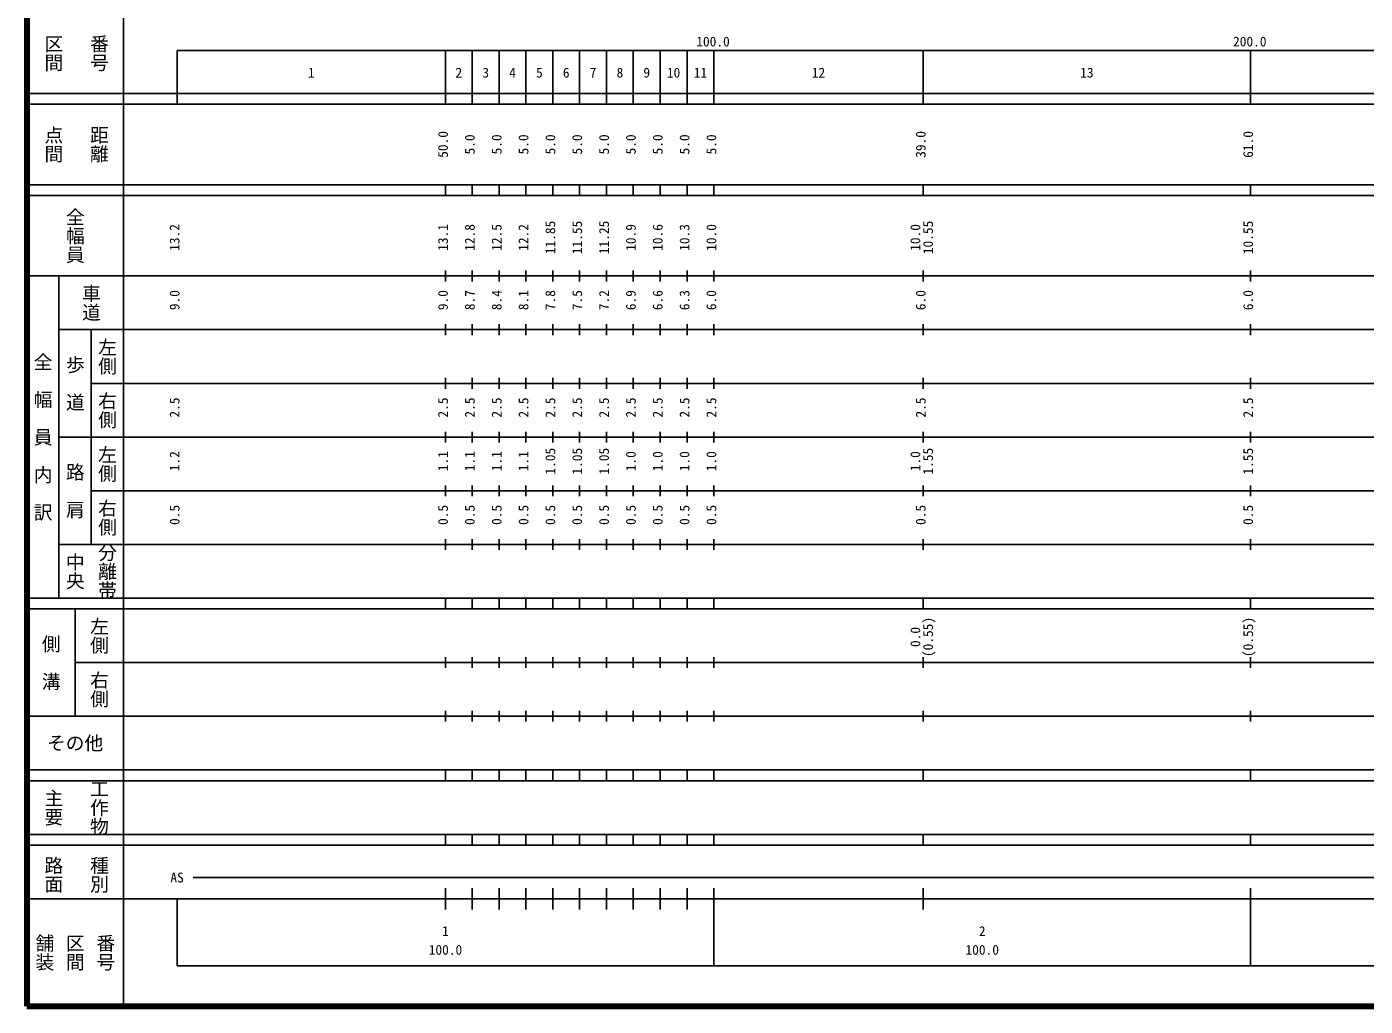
# Model space of a CAD drawing. Units: millimetres on the paper, enlarged 1000 times. Extents: x 40000 to 680000, y 20000 to 380000.
# Drawn here: x 40000 to 289352, y 20000 to 202409 of the extents above; entities that cross this region are included whole.
import ezdxf
from ezdxf.enums import TextEntityAlignment as Align

# ---------------------------------------------------------------- set-up
doc = ezdxf.new("R2010")
doc.units = ezdxf.units.MM
doc.header["$LTSCALE"] = 1000
doc.layers.add('M-TTL', color=2, linetype='Continuous', lineweight=140)
doc.layers.add('M-TTL-BAND', color=7, linetype='Continuous', lineweight=25)
doc.styles.add('@ＭＳ ゴシック', font='')
doc.styles.add('ＭＳ ゴシック', font='')
doc.styles.get('@ＭＳ ゴシック').set_extended_font_data('@MS Gothic')
doc.styles.get('ＭＳ ゴシック').set_extended_font_data('MS Gothic')

msp = doc.modelspace()

# ---------------------------------------------------------------- linework, layer by layer
at = {"layer": 'M-TTL'}
for p, q in [((40000, 380000), (40000, 20000)), ((40000, 20000), (680000, 20000))]:
    msp.add_line(p, q, dxfattribs=at)
at = {"layer": 'M-TTL-BAND'}
for p, q in [((58000, 370000), (58000, 20000)), ((68000, 198000), (579000, 198000)), ((68000, 198000), (68000, 188000)), ((118000, 188000), (118000, 198000)), ((123000, 188000), (123000, 198000)), ((128000, 188000), (128000, 198000)), ((133000, 188000), (133000, 198000)), ((138000, 188000), (138000, 198000)), ((143000, 188000), (143000, 198000)), ((148000, 188000), (148000, 198000)), ((153000, 188000), (153000, 198000)), ((158000, 188000), (158000, 198000)), ((163000, 188000), (163000, 198000)), ((168000, 188000), (168000, 198000)), ((207000, 188000), (207000, 198000)), ((268000, 188000), (268000, 198000)), ((40000, 190000), (579000, 190000)), ((40000, 188000), (579000, 188000)), ((40000, 173000), (579000, 173000)), ((118000, 171000), (118000, 173000)), ((123000, 171000), (123000, 173000)), ((128000, 171000), (128000, 173000)), ((133000, 171000), (133000, 173000)), ((138000, 171000), (138000, 173000)), ((143000, 171000), (143000, 173000)), ((148000, 171000), (148000, 173000)), ((153000, 171000), (153000, 173000)), ((158000, 171000), (158000, 173000)), ((163000, 171000), (163000, 173000)), ((168000, 171000), (168000, 173000)), ((207000, 171000), (207000, 173000)), ((268000, 171000), (268000, 173000)), ((40000, 171000), (579000, 171000)), ((40000, 156000), (579000, 156000)), ((46000, 96000), (46000, 156000)), ((118000, 155000), (118000, 157000)), ((123000, 155000), (123000, 157000)), ((128000, 155000), (128000, 157000)), ((133000, 155000), (133000, 157000)), ((138000, 155000), (138000, 157000)), ((143000, 155000), (143000, 157000)), ((148000, 155000), (148000, 157000)), ((153000, 155000), (153000, 157000)), ((158000, 155000), (158000, 157000)), ((163000, 155000), (163000, 157000)), ((168000, 155000), (168000, 157000)), ((207000, 155000), (207000, 157000)), ((268000, 155000), (268000, 157000)), ((46000, 146000), (579000, 146000)), ((52000, 146000), (52000, 106000)), ((118000, 145000), (118000, 147000)), ((123000, 145000), (123000, 147000)), ((128000, 145000), (128000, 147000)), ((133000, 145000), (133000, 147000)), ((138000, 145000), (138000, 147000)), ((143000, 145000), (143000, 147000)), ((148000, 145000), (148000, 147000)), ((153000, 145000), (153000, 147000)), ((158000, 145000), (158000, 147000)), ((163000, 145000), (163000, 147000)), ((168000, 145000), (168000, 147000)), ((207000, 145000), (207000, 147000)), ((268000, 145000), (268000, 147000)), ((52000, 136000), (579000, 136000)), ((118000, 135000), (118000, 137000)), ((123000, 135000), (123000, 137000)), ((128000, 135000), (128000, 137000)), ((133000, 135000), (133000, 137000)), ((138000, 135000), (138000, 137000)), ((143000, 135000), (143000, 137000)), ((148000, 135000), (148000, 137000)), ((153000, 135000), (153000, 137000)), ((158000, 135000), (158000, 137000)), ((163000, 135000), (163000, 137000)), ((168000, 135000), (168000, 137000)), ((207000, 135000), (207000, 137000)), ((268000, 135000), (268000, 137000)), ((46000, 126000), (579000, 126000)), ((118000, 125000), (118000, 127000)), ((123000, 125000), (123000, 127000)), ((128000, 125000), (128000, 127000)), ((133000, 125000), (133000, 127000)), ((138000, 125000), (138000, 127000)), ((143000, 125000), (143000, 127000)), ((148000, 125000), (148000, 127000)), ((153000, 125000), (153000, 127000)), ((158000, 125000), (158000, 127000)), ((163000, 125000), (163000, 127000)), ((168000, 125000), (168000, 127000)), ((207000, 125000), (207000, 127000)), ((268000, 125000), (268000, 127000)), ((52000, 116000), (579000, 116000)), ((118000, 115000), (118000, 117000)), ((123000, 115000), (123000, 117000)), ((128000, 115000), (128000, 117000)), ((133000, 115000), (133000, 117000)), ((138000, 115000), (138000, 117000)), ((143000, 115000), (143000, 117000)), ((148000, 115000), (148000, 117000)), ((153000, 115000), (153000, 117000)), ((158000, 115000), (158000, 117000)), ((163000, 115000), (163000, 117000)), ((168000, 115000), (168000, 117000)), ((207000, 115000), (207000, 117000)), ((268000, 115000), (268000, 117000)), ((46000, 106000), (579000, 106000)), ((118000, 105000), (118000, 107000)), ((123000, 105000), (123000, 107000)), ((128000, 105000), (128000, 107000)), ((133000, 105000), (133000, 107000)), ((138000, 105000), (138000, 107000)), ((143000, 105000), (143000, 107000)), ((148000, 105000), (148000, 107000)), ((153000, 105000), (153000, 107000)), ((158000, 105000), (158000, 107000)), ((163000, 105000), (163000, 107000)), ((168000, 105000), (168000, 107000)), ((207000, 105000), (207000, 107000)), ((268000, 105000), (268000, 107000)), ((40000, 96000), (579000, 96000)), ((118000, 94000), (118000, 96000)), ((123000, 94000), (123000, 96000)), ((128000, 94000), (128000, 96000)), ((133000, 94000), (133000, 96000)), ((138000, 94000), (138000, 96000)), ((143000, 94000), (143000, 96000)), ((148000, 94000), (148000, 96000)), ((153000, 94000), (153000, 96000)), ((158000, 94000), (158000, 96000)), ((163000, 94000), (163000, 96000)), ((168000, 94000), (168000, 96000)), ((207000, 94000), (207000, 96000)), ((268000, 94000), (268000, 96000)), ((40000, 94000), (579000, 94000)), ((49000, 94000), (49000, 74000)), ((118000, 83000), (118000, 85000)), ((123000, 83000), (123000, 85000)), ((128000, 83000), (128000, 85000)), ((133000, 83000), (133000, 85000)), ((138000, 83000), (138000, 85000)), ((143000, 83000), (143000, 85000)), ((148000, 83000), (148000, 85000)), ((153000, 83000), (153000, 85000)), ((158000, 83000), (158000, 85000)), ((163000, 83000), (163000, 85000)), ((168000, 83000), (168000, 85000)), ((207000, 83000), (207000, 85000)), ((268000, 83000), (268000, 85000)), ((49000, 84000), (579000, 84000)), ((118000, 73000), (118000, 75000)), ((123000, 73000), (123000, 75000)), ((128000, 73000), (128000, 75000)), ((133000, 73000), (133000, 75000)), ((138000, 73000), (138000, 75000)), ((143000, 73000), (143000, 75000)), ((148000, 73000), (148000, 75000)), ((153000, 73000), (153000, 75000)), ((158000, 73000), (158000, 75000)), ((163000, 73000), (163000, 75000)), ((168000, 73000), (168000, 75000)), ((207000, 73000), (207000, 75000)), ((268000, 73000), (268000, 75000)), ((40000, 74000), (579000, 74000)), ((40000, 64000), (579000, 64000)), ((118000, 62000), (118000, 64000)), ((123000, 62000), (123000, 64000)), ((128000, 62000), (128000, 64000)), ((133000, 62000), (133000, 64000)), ((138000, 62000), (138000, 64000)), ((143000, 62000), (143000, 64000)), ((148000, 62000), (148000, 64000)), ((153000, 62000), (153000, 64000)), ((158000, 62000), (158000, 64000)), ((163000, 62000), (163000, 64000)), ((168000, 62000), (168000, 64000)), ((207000, 62000), (207000, 64000)), ((268000, 62000), (268000, 64000)), ((40000, 62000), (579000, 62000)), ((40000, 52000), (579000, 52000)), ((40000, 50000), (579000, 50000)), ((118000, 50000), (118000, 52000)), ((123000, 50000), (123000, 52000)), ((128000, 50000), (128000, 52000)), ((133000, 50000), (133000, 52000)), ((138000, 50000), (138000, 52000)), ((143000, 50000), (143000, 52000)), ((148000, 50000), (148000, 52000)), ((153000, 50000), (153000, 52000)), ((158000, 50000), (158000, 52000)), ((163000, 50000), (163000, 52000)), ((168000, 50000), (168000, 52000)), ((207000, 50000), (207000, 52000)), ((268000, 50000), (268000, 52000)), ((71000, 44000), (565000, 44000)), ((40000, 40000), (579000, 40000)), ((68000, 27500), (68000, 40000)), ((118000, 38000), (118000, 42000)), ((123000, 38000), (123000, 42000)), ((128000, 38000), (128000, 42000)), ((133000, 38000), (133000, 42000)), ((138000, 38000), (138000, 42000)), ((143000, 38000), (143000, 42000)), ((148000, 38000), (148000, 42000)), ((153000, 38000), (153000, 42000)), ((158000, 38000), (158000, 42000)), ((163000, 38000), (163000, 42000)), ((168000, 27500), (168000, 42000)), ((207000, 38000), (207000, 42000)), ((268000, 27500), (268000, 42000)), ((68000, 27500), (579000, 27500))]:
    msp.add_line(p, q, dxfattribs=at)

# ---------------------------------------------------------------- texts
at = {"layer": 'M-TTL-BAND', "style": '@ＭＳ ゴシック'}
for s, p in [('区間', (45000, 197500)), ('番号', (53500, 197500)), ('点間', (45000, 180500)), ('距離', (53500, 180500)), ('全幅員', (49000, 163500)), ('車道', (52000, 151000)), ('左側', (55000, 141000)), ('全\u3000幅\u3000員\u3000内\u3000訳', (43000, 126000)), ('歩\u3000道', (49000, 136000)), ('右側', (55000, 131000)), ('左側', (55000, 121000)), ('路\u3000肩', (49000, 116000)), ('右側', (55000, 111000)), ('分離帯', (55000, 101000)), ('中央', (49000, 101000)), ('左側', (53500, 89000)), ('側\u3000溝', (44500, 84000)), ('右側', (53500, 79000)), ('主要', (45000, 57000)), ('工作物', (53500, 57000)), ('路面', (45000, 44500)), ('種別', (53500, 44500)), ('舗装', (43333, 30000)), ('区間', (49000, 30000)), ('番号', (54667, 30000))]:
    msp.add_text(s, height=2566, rotation=270, dxfattribs=at).set_placement(p, align=Align.MIDDLE_CENTER)
at = {"layer": 'M-TTL-BAND', "style": 'ＭＳ ゴシック'}
for s, p in [('100.0', (167844, 198195)), ('200.0', (267844, 198195)), ('1', (93000, 192405)), ('2', (120500, 192405)), ('3', (125500, 192405)), ('4', (130500, 192405)), ('5', (135500, 192405)), ('6', (140500, 192405)), ('7', (145500, 192405)), ('8', (150500, 192405)), ('9', (155500, 192405)), ('10', (160500, 192405)), ('11', (165500, 192405)), ('12', (187500, 192405)), ('13', (237500, 192405)), ('AS', (68000, 42500)), ('1', (118000, 32523)), ('2', (218000, 32523)), ('100.0', (118000, 29033)), ('100.0', (218000, 29033))]:
    msp.add_text(s, height=1833, dxfattribs=at).set_placement(p, align=Align.BOTTOM_CENTER)
for s, p in [('50.0', (119000, 180500)), ('5.0', (124000, 180500)), ('5.0', (129000, 180500)), ('5.0', (134000, 180500)), ('5.0', (139000, 180500)), ('5.0', (144000, 180500)), ('5.0', (149000, 180500)), ('5.0', (154000, 180500)), ('5.0', (159000, 180500)), ('5.0', (164000, 180500)), ('5.0', (169000, 180500)), ('39.0', (208000, 180500)), ('61.0', (269000, 180500)), ('13.2', (69000, 163174)), ('13.1', (119000, 163174)), ('12.8', (124000, 163174)), ('12.5', (129000, 163174)), ('12.2', (134000, 163174)), ('11.85', (139000, 163174)), ('11.55', (144000, 163174)), ('11.25', (149000, 163174)), ('10.9', (154000, 163174)), ('10.6', (159000, 163174)), ('10.3', (164000, 163174)), ('10.0', (169000, 163174)), ('10.0', (207000, 163174)), ('10.55', (209370, 163174)), ('10.55', (269000, 163174)), ('9.0', (69000, 151500)), ('9.0', (119000, 151500)), ('8.7', (124000, 151500)), ('8.4', (129000, 151500)), ('8.1', (134000, 151500)), ('7.8', (139000, 151500)), ('7.5', (144000, 151500)), ('7.2', (149000, 151500)), ('6.9', (154000, 151500)), ('6.6', (159000, 151500)), ('6.3', (164000, 151500)), ('6.0', (169000, 151500)), ('6.0', (208000, 151500)), ('6.0', (269000, 151500)), ('2.5', (69000, 131500)), ('2.5', (119000, 131500)), ('2.5', (124000, 131500)), ('2.5', (129000, 131500)), ('2.5', (134000, 131500)), ('2.5', (139000, 131500)), ('2.5', (144000, 131500)), ('2.5', (149000, 131500)), ('2.5', (154000, 131500)), ('2.5', (159000, 131500)), ('2.5', (164000, 131500)), ('2.5', (169000, 131500)), ('2.5', (208000, 131500)), ('2.5', (269000, 131500)), ('1.2', (69000, 121500)), ('1.1', (119000, 121500)), ('1.1', (124000, 121500)), ('1.1', (129000, 121500)), ('1.1', (134000, 121500)), ('1.05', (139000, 121500)), ('1.05', (144000, 121500)), ('1.05', (149000, 121500)), ('1.0', (154000, 121500)), ('1.0', (159000, 121500)), ('1.0', (164000, 121500)), ('1.0', (169000, 121500)), ('1.0', (207000, 121500)), ('1.55', (209370, 121500)), ('1.55', (269000, 121500)), ('0.5', (69000, 111500)), ('0.5', (119000, 111500)), ('0.5', (124000, 111500)), ('0.5', (129000, 111500)), ('0.5', (134000, 111500)), ('0.5', (139000, 111500)), ('0.5', (144000, 111500)), ('0.5', (149000, 111500)), ('0.5', (154000, 111500)), ('0.5', (159000, 111500)), ('0.5', (164000, 111500)), ('0.5', (169000, 111500)), ('0.5', (208000, 111500)), ('0.5', (269000, 111500)), ('0.0', (207000, 88764)), ('(0.55)', (209370, 88764)), ('(0.55)', (269000, 88764))]:
    msp.add_text(s, height=1833, rotation=90, dxfattribs=at).set_placement(p, align=Align.BOTTOM_CENTER)
msp.add_text('その他', height=2566, dxfattribs=at).set_placement((49000, 69000), align=Align.MIDDLE_CENTER)

doc.saveas('drawing.dxf')
